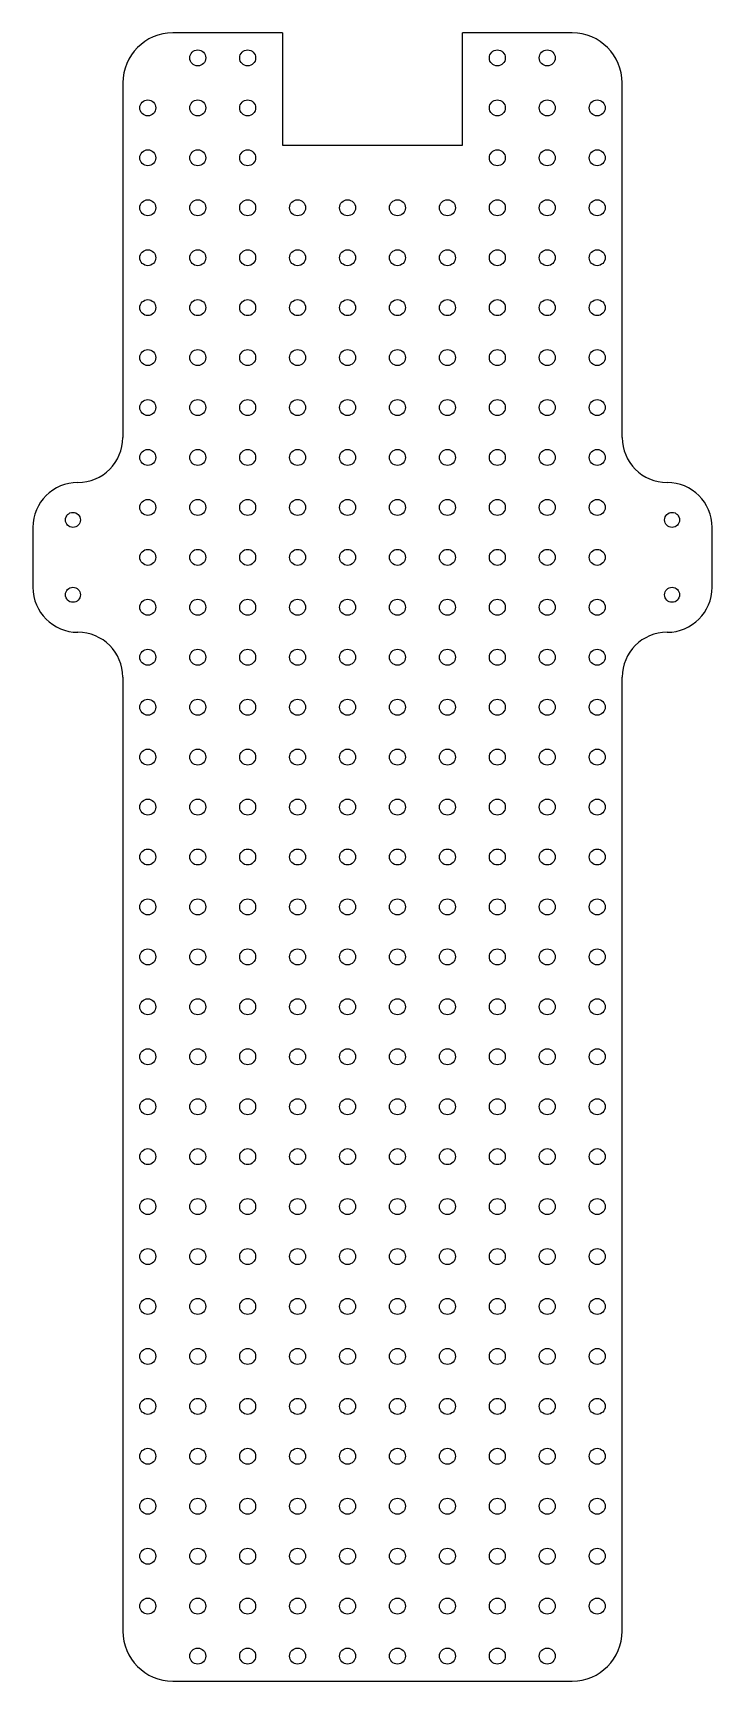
# Model space of a CAD drawing. Header units: millimetres. Extents: x -68 to 68, y -185 to 145.
import ezdxf

# ---------------------------------------------------------------- set-up
doc = ezdxf.new("R2010")
doc.units = ezdxf.units.MM

msp = doc.modelspace()

# ---------------------------------------------------------------- linework, layer by layer
at = {"color": 7, "linetype": 'Continuous', "lineweight": 25}
for p, q in [((-18, 145), (-40, 145)), ((-18, 145), (-18, 122.5)), ((18, 122.5), (18, 145)), ((40, 145), (18, 145)), ((-50, 135), (-50, 64)), ((50, 64), (50, 135)), ((-18, 122.5), (18, 122.5)), ((-68, 46), (-68, 34)), ((68, 34), (68, 46)), ((-50, 16), (-50, -175)), ((50, -175), (50, 16)), ((-40, -185), (40, -185))]:
    msp.add_line(p, q, dxfattribs=at)
for centre, radius in [((-35, 140), 1.6), ((-25, 140), 1.6), ((25, 140), 1.6), ((35, 140), 1.6), ((-45, 130), 1.6), ((-35, 130), 1.6), ((-25, 130), 1.6), ((25, 130), 1.6), ((35, 130), 1.6), ((45, 130), 1.6), ((-45, 120), 1.6), ((-35, 120), 1.6), ((-25, 120), 1.6), ((25, 120), 1.6), ((35, 120), 1.6), ((45, 120), 1.6), ((-45, 110), 1.6), ((-35, 110), 1.6), ((-25, 110), 1.6), ((-15, 110), 1.6), ((-5, 110), 1.6), ((5, 110), 1.6), ((15, 110), 1.6), ((25, 110), 1.6), ((35, 110), 1.6), ((45, 110), 1.6), ((-45, 100), 1.6), ((-35, 100), 1.6), ((-25, 100), 1.6), ((-15, 100), 1.6), ((-5, 100), 1.6), ((5, 100), 1.6), ((15, 100), 1.6), ((25, 100), 1.6), ((35, 100), 1.6), ((45, 100), 1.6), ((-45, 90), 1.6), ((-35, 90), 1.6), ((-25, 90), 1.6), ((-15, 90), 1.6), ((-5, 90), 1.6), ((5, 90), 1.6), ((15, 90), 1.6), ((25, 90), 1.6), ((35, 90), 1.6), ((45, 90), 1.6), ((-45, 80), 1.6), ((-35, 80), 1.6), ((-25, 80), 1.6), ((-15, 80), 1.6), ((-5, 80), 1.6), ((5, 80), 1.6), ((15, 80), 1.6), ((25, 80), 1.6), ((35, 80), 1.6), ((45, 80), 1.6), ((-45, 70), 1.6), ((-35, 70), 1.6), ((-25, 70), 1.6), ((-15, 70), 1.6), ((-5, 70), 1.6), ((5, 70), 1.6), ((15, 70), 1.6), ((25, 70), 1.6), ((35, 70), 1.6), ((45, 70), 1.6), ((-45, 60), 1.6), ((-35, 60), 1.6), ((-25, 60), 1.6), ((-15, 60), 1.6), ((-5, 60), 1.6), ((5, 60), 1.6), ((15, 60), 1.6), ((25, 60), 1.6), ((35, 60), 1.6), ((45, 60), 1.6), ((-45, 50), 1.6), ((-35, 50), 1.6), ((-25, 50), 1.6), ((-15, 50), 1.6), ((-5, 50), 1.6), ((5, 50), 1.6), ((15, 50), 1.6), ((25, 50), 1.6), ((35, 50), 1.6), ((45, 50), 1.6), ((-60, 47.5), 1.5), ((60, 47.5), 1.5), ((-45, 40), 1.6), ((-35, 40), 1.6), ((-25, 40), 1.6), ((-15, 40), 1.6), ((-5, 40), 1.6), ((5, 40), 1.6), ((15, 40), 1.6), ((25, 40), 1.6), ((35, 40), 1.6), ((45, 40), 1.6), ((-60, 32.5), 1.5), ((60, 32.5), 1.5), ((-45, 30), 1.6), ((-35, 30), 1.6), ((-25, 30), 1.6), ((-15, 30), 1.6), ((-5, 30), 1.6), ((5, 30), 1.6), ((15, 30), 1.6), ((25, 30), 1.6), ((35, 30), 1.6), ((45, 30), 1.6), ((-45, 20), 1.6), ((-35, 20), 1.6), ((-25, 20), 1.6), ((-15, 20), 1.6), ((-5, 20), 1.6), ((5, 20), 1.6), ((15, 20), 1.6), ((25, 20), 1.6), ((35, 20), 1.6), ((45, 20), 1.6), ((-45, 10), 1.6), ((-35, 10), 1.6), ((-25, 10), 1.6), ((-15, 10), 1.6), ((-5, 10), 1.6), ((5, 10), 1.6), ((15, 10), 1.6), ((25, 10), 1.6), ((35, 10), 1.6), ((45, 10), 1.6), ((-45, 0), 1.6), ((-35, 0), 1.6), ((-25, 0), 1.6), ((-15, 0), 1.6), ((-5, 0), 1.6), ((5, 0), 1.6), ((15, 0), 1.6), ((25, 0), 1.6), ((35, 0), 1.6), ((45, 0), 1.6), ((-45, -10), 1.6), ((-35, -10), 1.6), ((-25, -10), 1.6), ((-15, -10), 1.6), ((-5, -10), 1.6), ((5, -10), 1.6), ((15, -10), 1.6), ((25, -10), 1.6), ((35, -10), 1.6), ((45, -10), 1.6), ((-45, -20), 1.6), ((-35, -20), 1.6), ((-25, -20), 1.6), ((-15, -20), 1.6), ((-5, -20), 1.6), ((5, -20), 1.6), ((15, -20), 1.6), ((25, -20), 1.6), ((35, -20), 1.6), ((45, -20), 1.6), ((-45, -30), 1.6), ((-35, -30), 1.6), ((-25, -30), 1.6), ((-15, -30), 1.6), ((-5, -30), 1.6), ((5, -30), 1.6), ((15, -30), 1.6), ((25, -30), 1.6), ((35, -30), 1.6), ((45, -30), 1.6), ((-45, -40), 1.6), ((-35, -40), 1.6), ((-25, -40), 1.6), ((-15, -40), 1.6), ((-5, -40), 1.6), ((5, -40), 1.6), ((15, -40), 1.6), ((25, -40), 1.6), ((35, -40), 1.6), ((45, -40), 1.6), ((-45, -50), 1.6), ((-35, -50), 1.6), ((-25, -50), 1.6), ((-15, -50), 1.6), ((-5, -50), 1.6), ((5, -50), 1.6), ((15, -50), 1.6), ((25, -50), 1.6), ((35, -50), 1.6), ((45, -50), 1.6), ((-45, -60), 1.6), ((-35, -60), 1.6), ((-25, -60), 1.6), ((-15, -60), 1.6), ((-5, -60), 1.6), ((5, -60), 1.6), ((15, -60), 1.6), ((25, -60), 1.6), ((35, -60), 1.6), ((45, -60), 1.6), ((-45, -70), 1.6), ((-35, -70), 1.6), ((-25, -70), 1.6), ((-15, -70), 1.6), ((-5, -70), 1.6), ((5, -70), 1.6), ((15, -70), 1.6), ((25, -70), 1.6), ((35, -70), 1.6), ((45, -70), 1.6), ((-45, -80), 1.6), ((-35, -80), 1.6), ((-25, -80), 1.6), ((-15, -80), 1.6), ((-5, -80), 1.6), ((5, -80), 1.6), ((15, -80), 1.6), ((25, -80), 1.6), ((35, -80), 1.6), ((45, -80), 1.6), ((-45, -90), 1.6), ((-35, -90), 1.6), ((-25, -90), 1.6), ((-15, -90), 1.6), ((-5, -90), 1.6), ((5, -90), 1.6), ((15, -90), 1.6), ((25, -90), 1.6), ((35, -90), 1.6), ((45, -90), 1.6), ((-45, -100), 1.6), ((-35, -100), 1.6), ((-25, -100), 1.6), ((-15, -100), 1.6), ((-5, -100), 1.6), ((5, -100), 1.6), ((15, -100), 1.6), ((25, -100), 1.6), ((35, -100), 1.6), ((45, -100), 1.6), ((-45, -110), 1.6), ((-35, -110), 1.6), ((-25, -110), 1.6), ((-15, -110), 1.6), ((-5, -110), 1.6), ((5, -110), 1.6), ((15, -110), 1.6), ((25, -110), 1.6), ((35, -110), 1.6), ((45, -110), 1.6), ((-45, -120), 1.6), ((-35, -120), 1.6), ((-25, -120), 1.6), ((-15, -120), 1.6), ((-5, -120), 1.6), ((5, -120), 1.6), ((15, -120), 1.6), ((25, -120), 1.6), ((35, -120), 1.6), ((45, -120), 1.6), ((-45, -130), 1.6), ((-35, -130), 1.6), ((-25, -130), 1.6), ((-15, -130), 1.6), ((-5, -130), 1.6), ((5, -130), 1.6), ((15, -130), 1.6), ((25, -130), 1.6), ((35, -130), 1.6), ((45, -130), 1.6), ((-45, -140), 1.6), ((-35, -140), 1.6), ((-25, -140), 1.6), ((-15, -140), 1.6), ((-5, -140), 1.6), ((5, -140), 1.6), ((15, -140), 1.6), ((25, -140), 1.6), ((35, -140), 1.6), ((45, -140), 1.6), ((-45, -150), 1.6), ((-35, -150), 1.6), ((-25, -150), 1.6), ((-15, -150), 1.6), ((-5, -150), 1.6), ((5, -150), 1.6), ((15, -150), 1.6), ((25, -150), 1.6), ((35, -150), 1.6), ((45, -150), 1.6), ((-45, -160), 1.6), ((-35, -160), 1.6), ((-25, -160), 1.6), ((-15, -160), 1.6), ((-5, -160), 1.6), ((5, -160), 1.6), ((15, -160), 1.6), ((25, -160), 1.6), ((35, -160), 1.6), ((45, -160), 1.6), ((-45, -170), 1.6), ((-35, -170), 1.6), ((-25, -170), 1.6), ((-15, -170), 1.6), ((-5, -170), 1.6), ((5, -170), 1.6), ((15, -170), 1.6), ((25, -170), 1.6), ((35, -170), 1.6), ((45, -170), 1.6), ((-35, -180), 1.6), ((-25, -180), 1.6), ((-15, -180), 1.6), ((-5, -180), 1.6), ((5, -180), 1.6), ((15, -180), 1.6), ((25, -180), 1.6), ((35, -180), 1.6)]:
    msp.add_circle(centre, radius, dxfattribs=at)
for centre, radius, start, end in [((-40, 135), 10, 90, 180), ((40, 135), 10, 0, 90), ((-59, 64), 9, 270, 0), ((59, 64), 9, 180, 270), ((-59, 46), 9, 90, 180), ((59, 46), 9, 0, 90), ((-59, 34), 9, 180, 270), ((59, 34), 9, 270, 0), ((-59, 16), 9, 0, 90), ((59, 16), 9, 90, 180), ((-40, -175), 10, 180, 270), ((40, -175), 10, 270, 0)]:
    msp.add_arc(centre, radius, start, end, dxfattribs=at)

doc.saveas('drawing.dxf')
